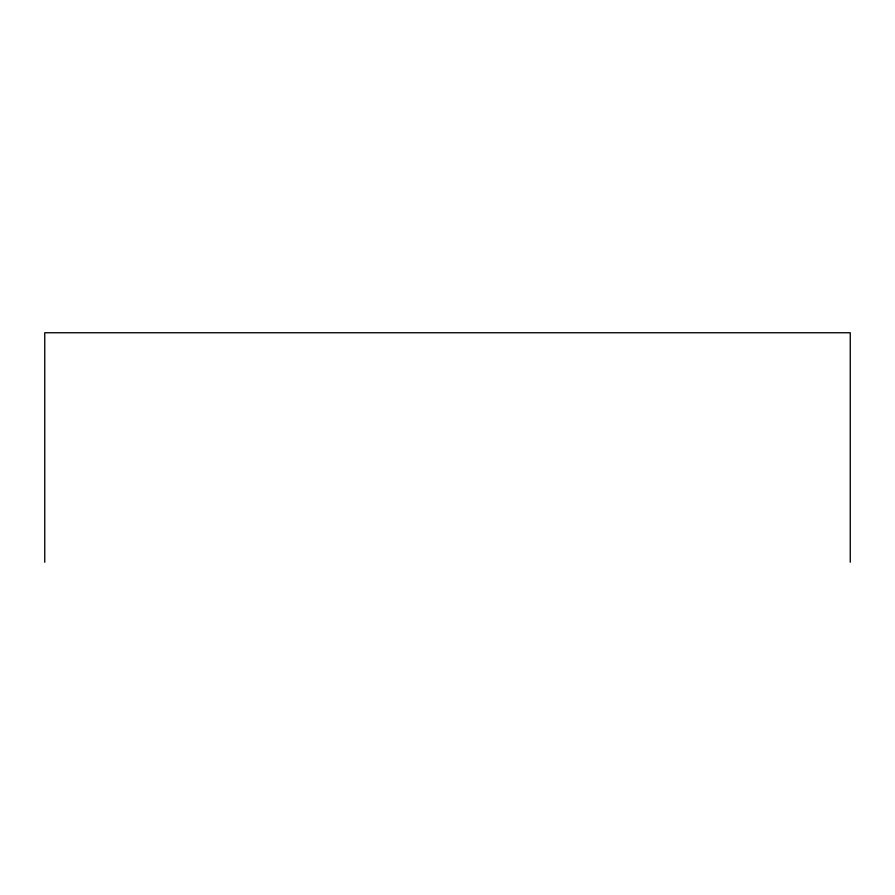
<?xml version="1.0" encoding="UTF-8"?>
<svg xmlns="http://www.w3.org/2000/svg" width="895" height="895" viewBox="0 0 895 895"><rect width="100%" height="100%" fill="white"/><g stroke="black" fill="none" stroke-linecap="round" stroke-linejoin="round"><path stroke-width="1.34" d="M850.25 562.25L850.25 332.75L44.75 332.75L44.75 562.25"/></g></svg>
